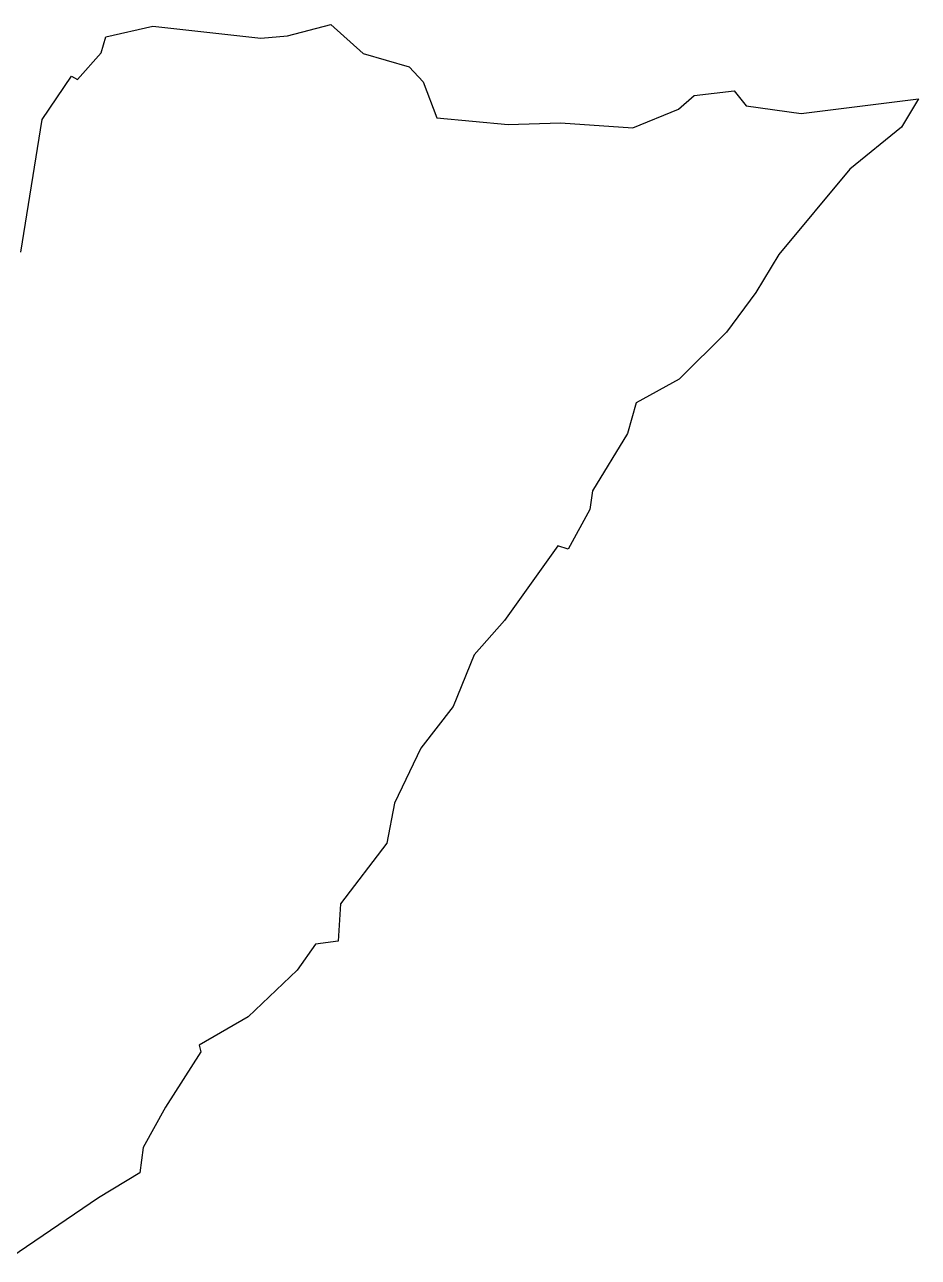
# Model space of a CAD drawing. Header units: metres. Extents: x 350918 to 355985, y 1754085 to 1757789.
# Drawn here: x 353809 to 355985, y 1754788 to 1757789 of the extents above; entities that cross this region are included whole.
import ezdxf

# ---------------------------------------------------------------- set-up
doc = ezdxf.new("R2010")
doc.units = ezdxf.units.M
doc.layers.add('village', color=3, linetype='Continuous')

msp = doc.modelspace()

# ---------------------------------------------------------------- linework, layer by layer
at = {"layer": 'village', "color": 3, "true_color": 0x00ff00}
msp.add_polyline3d([(353800, 1757235.2, 0), (353851.6, 1757558, 0), (353923.2, 1757663.4, 0), (353937.6, 1757655.2, 0), (353995.6, 1757720, 0), (354007.2, 1757758.8, 0), (354121.2, 1757785.1, 0), (354384.7, 1757755.5, 0), (354449, 1757761.6, 0), (354554.9, 1757788.7, 0), (354633.8, 1757718.5, 0), (354745.3, 1757686.2, 0), (354779.4, 1757649.9, 0), (354812.8, 1757561.9, 0), (354986.3, 1757545.9, 0), (355114.1, 1757549.6, 0), (355289.7, 1757537.8, 0), (355400.8, 1757582.7, 0), (355439.4, 1757616.1, 0), (355536.9, 1757627.9, 0), (355565.6, 1757591.1, 0), (355699.5, 1757572.2, 0), (355985, 1757608.4, 0), (355943.7, 1757539.3, 0), (355818.5, 1757437.1, 0), (355645, 1757229.6, 0), (355589.3, 1757136.9, 0), (355517.9, 1757040.1, 0), (355402.8, 1756925.9, 0), (355298.3, 1756868.1, 0), (355276.7, 1756793.2, 0), (355191.7, 1756654, 0), (355185.1, 1756608.2, 0), (355132.1, 1756512.1, 0), (355107.7, 1756520.3, 0), (354977.1, 1756338.1, 0), (354903.6, 1756254.7, 0), (354852.5, 1756129.5, 0), (354774, 1756027.4, 0), (354710.1, 1755894.2, 0), (354690.8, 1755796.5, 0), (354578.4, 1755648.8, 0), (354572.7, 1755557.7, 0), (354517.4, 1755550.3, 0), (354473, 1755487.1, 0), (354353.5, 1755373.6, 0), (354234.1, 1755305.1, 0), (354238, 1755288.2, 0), (354151.9, 1755153.9, 0), (354097.9, 1755055.9, 0), (354089.8, 1754994.1, 0), (353989.2, 1754933.3, 0), (353775.6, 1754788.3, 0)], dxfattribs=at)

doc.saveas('drawing.dxf')
